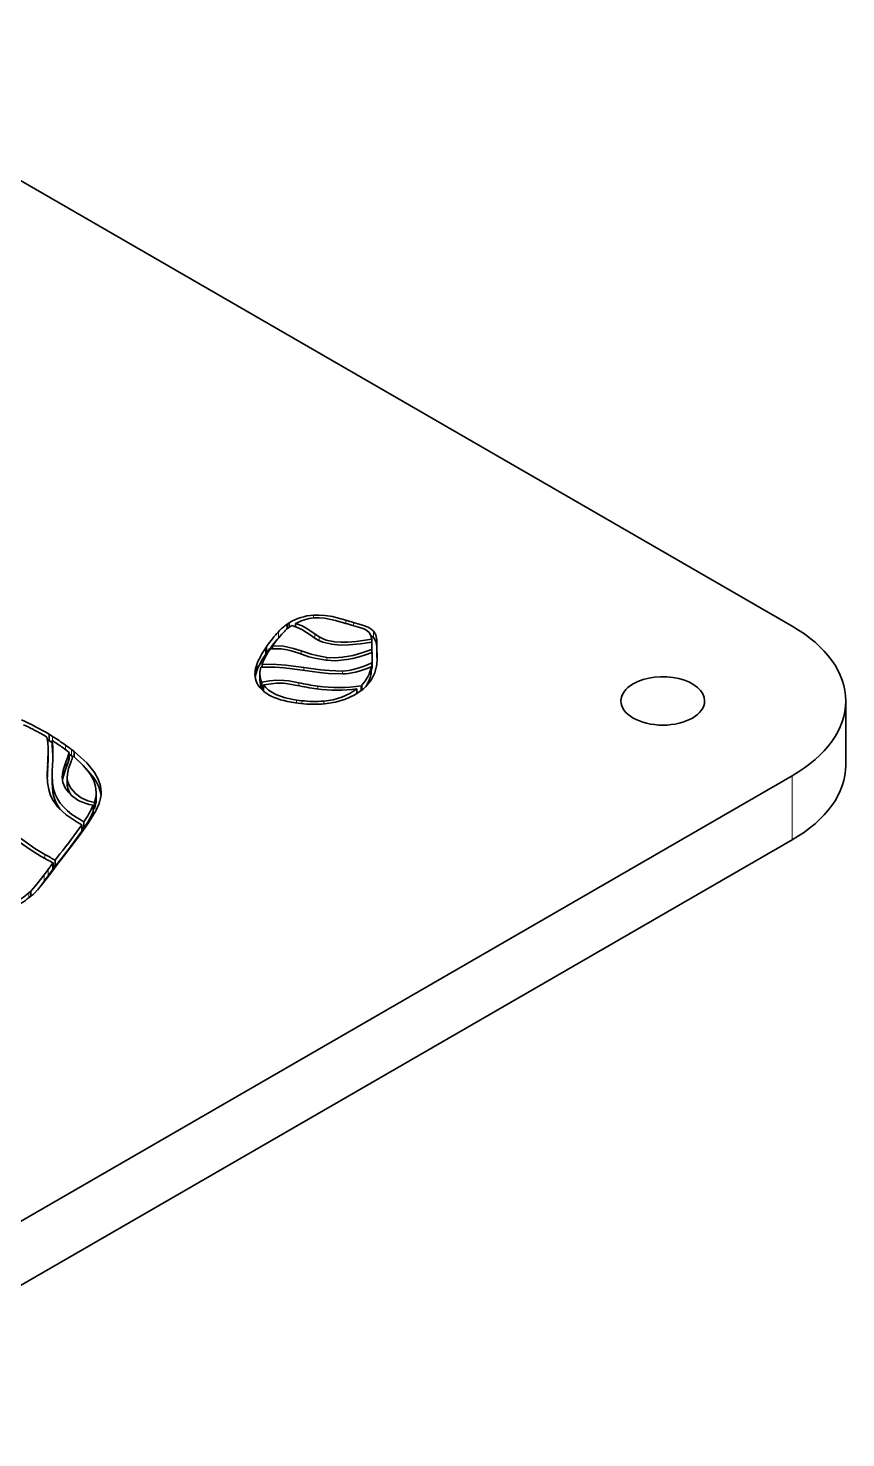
# Model space of a CAD drawing. Extents: x 317 to 941, y 143 to 776.
# Drawn here: x 792.7 to 824, y 720.5 to 774.4 of the extents above; entities that cross this region are included whole.
import ezdxf

# ---------------------------------------------------------------- set-up
doc = ezdxf.new("R2010")
doc.units = 0

msp = doc.modelspace()

# ---------------------------------------------------------------- linework, layer by layer
at = {"color": 7, "lineweight": 35}
for p, q in [((782.344, 774.372), (821.942, 751.51)), ((782.344, 722.932), (821.942, 745.794)), ((782.344, 720.483), (821.942, 743.345))]:
    msp.add_line(p, q, dxfattribs=at)
at = {"color": 7, "lineweight": 13, "ltscale": 0.002739}
msp.add_line((803.63, 751.932), (803.63, 751.822), dxfattribs=at)
at = {"color": 7, "lineweight": 13, "ltscale": 0.006123}
for p, q in [((802.296, 751.3), (802.296, 751.055)), ((801.853, 750.746), (801.853, 750.501)), ((806.056, 750.992), (806.056, 750.747)), ((806.062, 750.596), (806.062, 750.351)), ((794.385, 746.794), (794.385, 746.549)), ((793.47, 746.251), (793.47, 746.006)), ((794.18, 746.355), (794.18, 746.11)), ((794.24, 745.565), (794.24, 745.32)), ((793.489, 742.214), (793.489, 741.969)), ((793.661, 742.44), (793.661, 742.195)), ((793.339, 742.011), (793.339, 741.766))]:
    msp.add_line(p, q, dxfattribs=at)
at = {"color": 7, "lineweight": 35, "ltscale": 0.002282}
msp.add_line((802.704, 751.636), (802.628, 751.586), dxfattribs=at)
at = {"color": 7, "lineweight": 35, "ltscale": 0.004466}
msp.add_line((802.628, 751.586), (802.628, 751.407), dxfattribs=at)
at = {"color": 7, "lineweight": 35, "ltscale": 0.004211}
msp.add_line((802.704, 751.636), (802.704, 751.468), dxfattribs=at)
at = {"color": 7, "lineweight": 35, "ltscale": 0.000952679}
msp.add_line((802.77, 751.515), (802.802, 751.536), dxfattribs=at)
at = {"color": 7, "lineweight": 35, "ltscale": 0.001043}
msp.add_line((802.952, 751.521), (802.914, 751.504), dxfattribs=at)
at = {"color": 7, "lineweight": 35, "ltscale": 0.00307}
msp.add_line((802.953, 751.613), (802.953, 751.49), dxfattribs=at)
at = {"color": 7, "lineweight": 35, "ltscale": 0.004943}
msp.add_line((803.849, 751.106), (803.686, 751.218), dxfattribs=at)
at = {"color": 7, "lineweight": 13, "ltscale": 0.004247}
msp.add_line((803.686, 751.218), (803.686, 751.049), dxfattribs=at)
at = {"color": 7, "lineweight": 13, "ltscale": 0.003078}
msp.add_line((804.874, 751.736), (804.874, 751.613), dxfattribs=at)
at = {"color": 7, "lineweight": 13, "ltscale": 0.00298}
msp.add_line((805.166, 751.653), (805.166, 751.534), dxfattribs=at)
at = {"color": 7, "lineweight": 13, "ltscale": 0.006125}
for p, q in [((805.934, 751.318), (805.934, 751.073)), ((795.329, 745.131), (795.329, 744.886))]:
    msp.add_line(p, q, dxfattribs=at)
at = {"color": 7, "lineweight": 35, "ltscale": 0.001771}
for p, q in [((801.853, 750.746), (801.812, 750.688)), ((801.853, 750.501), (801.812, 750.443))]:
    msp.add_line(p, q, dxfattribs=at)
at = {"color": 7, "lineweight": 35, "ltscale": 0.006123}
for p, q in [((801.812, 750.688), (801.812, 750.443)), ((806.058, 750.719), (806.058, 750.474)), ((805.881, 750.338), (805.881, 750.093)), ((801.441, 749.961), (801.441, 749.716)), ((801.588, 749.683), (801.588, 749.438)), ((805.845, 749.961), (805.845, 749.716)), ((805.872, 750.123), (805.872, 749.878)), ((801.658, 749.368), (801.658, 749.123)), ((801.724, 749.267), (801.724, 749.022)), ((793.524, 747.377), (793.524, 747.132)), ((793.642, 747.14), (793.642, 746.895)), ((793.488, 746.718), (793.488, 746.473)), ((794.292, 746.683), (794.292, 746.438)), ((794.215, 745.745), (794.215, 745.5)), ((795.256, 744.776), (795.256, 744.531)), ((795.304, 744.937), (795.304, 744.692)), ((795.33, 745.157), (795.33, 744.912)), ((795.212, 744.67), (795.212, 744.426)), ((794.775, 743.92), (794.775, 743.675)), ((794.852, 744.031), (794.852, 743.786)), ((793.679, 742.462), (793.679, 742.217))]:
    msp.add_line(p, q, dxfattribs=at)
at = {"color": 7, "lineweight": 35, "ltscale": 0.002643}
msp.add_line((802.069, 750.757), (802.069, 750.651), dxfattribs=at)
at = {"color": 7, "lineweight": 35, "ltscale": 0.000266767}
msp.add_line((802.304, 751.063), (802.296, 751.055), dxfattribs=at)
at = {"color": 7, "lineweight": 35, "ltscale": 0.004938}
msp.add_line((803.542, 751.149), (803.704, 751.036), dxfattribs=at)
at = {"color": 7, "lineweight": 13, "ltscale": 0.003795}
msp.add_line((803.849, 751.106), (803.849, 750.954), dxfattribs=at)
at = {"color": 7, "lineweight": 35, "ltscale": 0.002838}
msp.add_line((805.863, 751.013), (805.863, 750.899), dxfattribs=at)
at = {"color": 7, "lineweight": 35, "ltscale": 0.00166}
msp.add_line((805.871, 750.789), (805.87, 750.722), dxfattribs=at)
at = {"color": 7, "lineweight": 35, "ltscale": 0.001605}
msp.add_line((805.87, 750.722), (805.871, 750.658), dxfattribs=at)
at = {"color": 7, "lineweight": 35, "ltscale": 0.00152}
msp.add_line((805.871, 750.901), (805.871, 750.84), dxfattribs=at)
at = {"color": 7, "lineweight": 35, "ltscale": 0.001293}
msp.add_line((805.871, 750.84), (805.871, 750.789), dxfattribs=at)
at = {"color": 7, "lineweight": 35, "ltscale": 0.004842}
for p, q in [((805.871, 750.84), (805.871, 750.647)), ((805.48, 749.258), (805.48, 749.064))]:
    msp.add_line(p, q, dxfattribs=at)
at = {"color": 7, "lineweight": 13, "ltscale": 0.003265}
msp.add_line((805.871, 750.789), (805.871, 750.658), dxfattribs=at)
at = {"color": 7, "lineweight": 35, "ltscale": 0.001413}
msp.add_line((806.06, 750.935), (806.056, 750.992), dxfattribs=at)
at = {"color": 7, "lineweight": 35, "ltscale": 0.000894423}
msp.add_line((806.058, 750.711), (806.056, 750.747), dxfattribs=at)
at = {"color": 7, "lineweight": 35, "ltscale": 0.001714}
msp.add_line((806.058, 750.719), (806.059, 750.787), dxfattribs=at)
at = {"color": 7, "lineweight": 35, "ltscale": 0.001468}
for p, q in [((806.059, 750.66), (806.058, 750.719)), ((806.059, 750.415), (806.058, 750.474))]:
    msp.add_line(p, q, dxfattribs=at)
at = {"color": 7, "lineweight": 35, "ltscale": 0.002123}
msp.add_line((806.059, 750.787), (806.06, 750.872), dxfattribs=at)
at = {"color": 7, "lineweight": 35, "ltscale": 0.001578}
msp.add_line((806.06, 750.872), (806.06, 750.935), dxfattribs=at)
at = {"color": 7, "lineweight": 35, "ltscale": 0.003275}
msp.add_line((806.06, 750.935), (806.06, 750.804), dxfattribs=at)
at = {"color": 7, "lineweight": 13, "ltscale": 0.003171}
msp.add_line((803.167, 750.566), (803.167, 750.439), dxfattribs=at)
at = {"color": 7, "lineweight": 13, "ltscale": 0.002782}
msp.add_line((804.152, 750.316), (804.152, 750.204), dxfattribs=at)
at = {"color": 7, "lineweight": 35, "ltscale": 0.000869431}
msp.add_line((805.871, 750.658), (805.873, 750.623), dxfattribs=at)
at = {"color": 7, "lineweight": 35, "ltscale": 0.003159}
msp.add_line((805.873, 750.623), (805.873, 750.497), dxfattribs=at)
at = {"color": 7, "lineweight": 35, "ltscale": 0.004019}
msp.add_line((805.877, 750.499), (805.881, 750.338), dxfattribs=at)
at = {"color": 7, "lineweight": 35, "ltscale": 0.001613}
for p, q in [((806.062, 750.596), (806.059, 750.66)), ((806.062, 750.351), (806.059, 750.415))]:
    msp.add_line(p, q, dxfattribs=at)
at = {"color": 7, "lineweight": 35, "ltscale": 0.002892}
msp.add_line((806.067, 750.235), (806.062, 750.351), dxfattribs=at)
at = {"color": 7, "lineweight": 35, "ltscale": 0.002137}
msp.add_line((801.467, 750.043), (801.441, 749.961), dxfattribs=at)
at = {"color": 7, "lineweight": 35, "ltscale": 0.002135}
msp.add_line((801.467, 749.798), (801.441, 749.716), dxfattribs=at)
at = {"color": 7, "lineweight": 35, "ltscale": 0.006125}
for p, q in [((801.467, 750.043), (801.467, 749.798)), ((805.87, 750.104), (805.87, 749.859)), ((793.641, 745.806), (793.641, 745.561)), ((795.295, 744.938), (795.295, 744.693)), ((793.76, 742.567), (793.76, 742.322))]:
    msp.add_line(p, q, dxfattribs=at)
at = {"color": 7, "lineweight": 35, "ltscale": 0.000124525}
msp.add_line((801.627, 749.943), (801.628, 749.948), dxfattribs=at)
at = {"color": 7, "lineweight": 35, "ltscale": 0.002689}
msp.add_line((801.668, 750.057), (801.668, 749.949), dxfattribs=at)
at = {"color": 7, "lineweight": 13, "ltscale": 0.002806}
msp.add_line((803.262, 749.93), (803.262, 749.818), dxfattribs=at)
at = {"color": 7, "lineweight": 13, "ltscale": 0.002716}
msp.add_line((804.744, 749.795), (804.744, 749.686), dxfattribs=at)
at = {"color": 7, "lineweight": 35, "ltscale": 0.000671014}
msp.add_line((805.87, 749.859), (805.845, 749.848), dxfattribs=at)
at = {"color": 7, "lineweight": 35, "ltscale": 0.000497427}
msp.add_line((805.872, 750.123), (805.87, 750.104), dxfattribs=at)
at = {"color": 7, "lineweight": 35, "ltscale": 0.000498944}
msp.add_line((805.872, 749.878), (805.87, 749.859), dxfattribs=at)
at = {"color": 7, "lineweight": 35, "ltscale": 0.001694}
msp.add_line((806.052, 750.05), (806.06, 750.117), dxfattribs=at)
at = {"color": 7, "lineweight": 35, "ltscale": 0.001474}
msp.add_line((801.482, 749.325), (801.511, 749.273), dxfattribs=at)
at = {"color": 7, "lineweight": 35, "ltscale": 0.001688}
msp.add_line((801.724, 749.136), (801.658, 749.123), dxfattribs=at)
at = {"color": 7, "lineweight": 13, "ltscale": 0.002885}
msp.add_line((803.076, 749.348), (803.076, 749.232), dxfattribs=at)
at = {"color": 7, "lineweight": 13, "ltscale": 0.002783}
msp.add_line((803.799, 749.22), (803.799, 749.108), dxfattribs=at)
at = {"color": 7, "lineweight": 35, "ltscale": 0.004402}
msp.add_line((805.299, 749.113), (805.299, 748.937), dxfattribs=at)
at = {"color": 7, "lineweight": 35, "ltscale": 0.000816328}
msp.add_line((805.48, 749.258), (805.455, 749.236), dxfattribs=at)
at = {"color": 7, "lineweight": 35, "ltscale": 0.004776}
msp.add_line((805.455, 749.236), (805.455, 749.045), dxfattribs=at)
at = {"color": 7, "lineweight": 35, "ltscale": 0.002776}
msp.add_line((805.532, 749.106), (805.616, 749.179), dxfattribs=at)
at = {"color": 7, "lineweight": 35, "ltscale": 0.000861068}
msp.add_line((805.616, 749.179), (805.641, 749.202), dxfattribs=at)
at = {"color": 7, "lineweight": 35, "ltscale": 0.0054}
msp.add_line((802.944, 748.581), (803.158, 748.555), dxfattribs=at)
at = {"color": 7, "lineweight": 35, "ltscale": 0.005176}
msp.add_line((803.192, 748.661), (802.986, 748.687), dxfattribs=at)
at = {"color": 7, "lineweight": 13, "ltscale": 0.002789}
msp.add_line((802.986, 748.687), (802.986, 748.575), dxfattribs=at)
at = {"color": 7, "lineweight": 13, "ltscale": 0.002759}
msp.add_line((803.192, 748.661), (803.192, 748.551), dxfattribs=at)
at = {"color": 7, "lineweight": 13, "ltscale": 0.002747}
msp.add_line((804.025, 748.646), (804.025, 748.536), dxfattribs=at)
at = {"color": 7, "lineweight": 35, "ltscale": 0.001491}
msp.add_line((805.359, 748.976), (805.3, 748.968), dxfattribs=at)
at = {"color": 7, "lineweight": 35, "ltscale": 0.061237}
msp.add_line((823.993, 746.203), (823.993, 748.652), dxfattribs=at)
at = {"color": 7, "lineweight": 35, "ltscale": 0.004415}
msp.add_line((793.236, 747.392), (793.388, 747.302), dxfattribs=at)
at = {"color": 7, "lineweight": 35, "ltscale": 0.00156}
msp.add_line((793.388, 747.302), (793.441, 747.269), dxfattribs=at)
at = {"color": 7, "lineweight": 35, "ltscale": 0.001941}
msp.add_line((793.524, 747.132), (793.458, 747.172), dxfattribs=at)
at = {"color": 7, "lineweight": 35, "ltscale": 0.003822}
msp.add_line((793.655, 747.297), (793.524, 747.377), dxfattribs=at)
at = {"color": 7, "lineweight": 35, "ltscale": 0.003454}
msp.add_line((793.642, 747.059), (793.524, 747.132), dxfattribs=at)
at = {"color": 7, "lineweight": 13, "ltscale": 0.004123}
msp.add_line((793.655, 747.297), (793.655, 747.132), dxfattribs=at)
at = {"color": 7, "lineweight": 13, "ltscale": 0.00437}
msp.add_line((794.15, 746.968), (794.15, 746.793), dxfattribs=at)
at = {"color": 7, "lineweight": 35, "ltscale": 0.001838}
msp.add_line((794.235, 746.729), (794.292, 746.683), dxfattribs=at)
at = {"color": 7, "lineweight": 35, "ltscale": 0.002907}
msp.add_line((794.385, 746.549), (794.293, 746.619), dxfattribs=at)
at = {"color": 7, "lineweight": 35, "ltscale": 0.003148}
msp.add_line((794.485, 746.716), (794.385, 746.794), dxfattribs=at)
at = {"color": 7, "lineweight": 35, "ltscale": 0.001336}
msp.add_line((794.427, 746.516), (794.385, 746.549), dxfattribs=at)
at = {"color": 7, "lineweight": 35, "ltscale": 0.004968}
msp.add_line((794.485, 746.716), (794.485, 746.517), dxfattribs=at)
at = {"color": 7, "lineweight": 13, "ltscale": 0.061238}
msp.add_line((821.942, 745.794), (821.942, 743.345), dxfattribs=at)
at = {"color": 7, "lineweight": 35, "ltscale": 0.004157}
msp.add_line((795.295, 744.938), (795.256, 744.776), dxfattribs=at)
at = {"color": 7, "lineweight": 35, "ltscale": 0.00023874}
msp.add_line((795.304, 744.937), (795.295, 744.938), dxfattribs=at)
at = {"color": 7, "lineweight": 35, "ltscale": 0.000654666}
msp.add_line((795.33, 745.157), (795.329, 745.131), dxfattribs=at)
at = {"color": 7, "lineweight": 35, "ltscale": 0.000656192}
msp.add_line((795.33, 744.912), (795.329, 744.886), dxfattribs=at)
at = {"color": 7, "lineweight": 35, "ltscale": 0.002271}
msp.add_line((795.434, 744.728), (795.456, 744.816), dxfattribs=at)
at = {"color": 7, "lineweight": 35, "ltscale": 0.000215587}
msp.add_line((795.456, 744.816), (795.465, 744.816), dxfattribs=at)
at = {"color": 7, "lineweight": 35, "ltscale": 0.001353}
msp.add_line((795.465, 744.816), (795.478, 744.868), dxfattribs=at)
at = {"color": 7, "lineweight": 35, "ltscale": 0.00076454}
msp.add_line((795.517, 745.129), (795.517, 745.16), dxfattribs=at)
at = {"color": 7, "lineweight": 35, "ltscale": 0.001114}
msp.add_line((795.256, 744.531), (795.212, 744.538), dxfattribs=at)
at = {"color": 7, "lineweight": 35, "ltscale": 0.004155}
msp.add_line((795.295, 744.693), (795.256, 744.531), dxfattribs=at)
at = {"color": 7, "lineweight": 35, "ltscale": 0.000238628}
msp.add_line((795.304, 744.692), (795.295, 744.693), dxfattribs=at)
at = {"color": 7, "lineweight": 35, "ltscale": 0.00489}
msp.add_line((794.603, 744.013), (794.775, 743.92), dxfattribs=at)
at = {"color": 7, "lineweight": 35, "ltscale": 0.002185}
msp.add_line((794.852, 743.786), (794.775, 743.828), dxfattribs=at)
at = {"color": 7, "lineweight": 35, "ltscale": 0.001874}
msp.add_line((794.964, 743.898), (795.007, 743.96), dxfattribs=at)
at = {"color": 7, "lineweight": 13, "ltscale": 0.00381}
msp.add_line((793.362, 742.785), (793.362, 742.633), dxfattribs=at)
at = {"color": 7, "lineweight": 35, "ltscale": 0.007421}
msp.add_line((793.941, 742.802), (793.76, 742.567), dxfattribs=at)
at = {"color": 7, "lineweight": 35, "ltscale": 0.011459}
msp.add_line((793.833, 742.396), (794.113, 742.758), dxfattribs=at)
at = {"color": 7, "lineweight": 35, "ltscale": 0.006309}
for p, q in [((793.489, 742.214), (793.339, 742.011)), ((793.489, 741.969), (793.339, 741.766))]:
    msp.add_line(p, q, dxfattribs=at)
at = {"color": 7, "lineweight": 35, "ltscale": 0.007108}
for p, q in [((793.661, 742.44), (793.489, 742.214)), ((793.661, 742.195), (793.489, 741.969))]:
    msp.add_line(p, q, dxfattribs=at)
at = {"color": 7, "lineweight": 35, "ltscale": 0.006287}
msp.add_line((793.512, 741.968), (793.662, 742.17), dxfattribs=at)
at = {"color": 7, "lineweight": 35, "ltscale": 0.000702876}
for p, q in [((793.679, 742.462), (793.661, 742.44)), ((793.679, 742.217), (793.661, 742.195))]:
    msp.add_line(p, q, dxfattribs=at)
at = {"color": 7, "lineweight": 35, "ltscale": 0.007068}
msp.add_line((793.662, 742.17), (793.833, 742.396), dxfattribs=at)
at = {"color": 7, "lineweight": 35, "ltscale": 0.002304}
msp.add_line((793.76, 742.322), (793.679, 742.366), dxfattribs=at)
at = {"color": 7, "lineweight": 35, "ltscale": 0.007422}
msp.add_line((793.941, 742.557), (793.76, 742.322), dxfattribs=at)
at = {"color": 7, "lineweight": 35, "ltscale": 0.002305}
msp.add_line((792.824, 741.38), (792.754, 741.319), dxfattribs=at)
at = {"color": 7, "lineweight": 13, "ltscale": 0.00471}
msp.add_line((792.754, 741.319), (792.754, 741.131), dxfattribs=at)
at = {"color": 7, "lineweight": 35, "ltscale": 0.004855}
msp.add_line((792.824, 741.38), (792.824, 741.186), dxfattribs=at)
at = {"color": 7, "lineweight": 35, "ltscale": 0.002423}
msp.add_line((792.911, 741.258), (792.984, 741.323), dxfattribs=at)
at = {"color": 7, "lineweight": 35}
for points in [[(804.874, 751.736), (804.541, 751.835), (804.363, 751.877), (804.081, 751.922), (803.859, 751.937), (803.63, 751.932)], [(803.654, 751.824), (803.857, 751.828), (804.056, 751.814), (804.475, 751.733), (804.782, 751.641)], [(802.802, 751.536), (803.046, 751.453), (803.194, 751.378), (803.542, 751.149)], [(803.686, 751.218), (803.35, 751.44), (803.199, 751.52), (802.953, 751.613)], [(805.088, 751.555), (805.441, 751.453), (805.595, 751.391), (805.691, 751.334), (805.767, 751.268)], [(805.934, 751.318), (805.843, 751.399), (805.729, 751.467), (805.552, 751.541), (805.166, 751.653)], [(805.767, 751.268), (805.831, 751.159), (805.863, 751.013)], [(806.056, 750.992), (806.018, 751.178), (805.934, 751.318)], [(803.167, 750.566), (802.877, 750.661), (802.489, 750.742), (802.069, 750.757)], [(803.704, 751.036), (803.841, 750.958), (803.992, 750.896), (804.331, 750.817), (804.652, 750.789), (804.989, 750.792), (805.438, 750.833), (805.871, 750.901)], [(805.863, 751.013), (805.268, 750.924), (804.937, 750.9), (804.688, 750.898), (804.448, 750.914), (804.119, 750.979), (803.975, 751.034), (803.849, 751.106)], [(806.056, 750.747), (806.018, 750.933), (805.934, 751.073)], [(801.986, 750.646), (802.402, 750.644), (802.634, 750.606), (802.78, 750.568), (803.07, 750.473)], [(803.07, 750.473), (803.461, 750.345), (803.693, 750.285), (804.109, 750.21)], [(804.152, 750.316), (803.76, 750.387), (803.541, 750.444), (803.167, 750.566)], [(805.873, 750.623), (805.529, 750.5), (805.147, 750.393), (804.746, 750.32), (804.445, 750.299), (804.152, 750.316)], [(801.628, 749.948), (802.168, 749.944), (802.517, 749.916), (803.216, 749.825)], [(803.262, 749.93), (802.575, 750.02), (802.219, 750.049), (801.668, 750.057)], [(803.216, 749.825), (803.872, 749.737), (804.213, 749.705), (804.747, 749.686)], [(804.744, 749.795), (804.232, 749.813), (803.901, 749.844), (803.262, 749.93)], [(805.641, 749.202), (805.842, 749.448), (805.979, 749.729), (806.052, 750.05)], [(803.076, 749.348), (802.698, 749.418), (802.513, 749.439), (802.215, 749.443), (801.958, 749.419), (801.658, 749.368)], [(801.724, 749.267), (802.22, 749.335), (802.486, 749.331), (802.654, 749.312), (803.013, 749.245)], [(802.986, 748.687), (802.553, 748.772), (802.196, 748.899), (801.919, 749.065), (801.811, 749.161), (801.724, 749.267)], [(805.299, 749.113), (805.025, 748.937), (804.717, 748.799), (804.382, 748.7), (804.025, 748.646)], [(804.053, 748.538), (804.473, 748.603), (804.866, 748.722), (805.222, 748.891), (805.532, 749.106)], [(794.44, 746.555), (794.828, 746.189), (794.981, 746.01), (795.106, 745.835), (795.23, 745.605), (795.305, 745.379), (795.33, 745.157)], [(795.517, 745.16), (795.489, 745.408), (795.404, 745.659), (795.261, 745.915), (795.127, 746.097), (794.965, 746.281), (794.744, 746.496), (794.485, 746.716)], [(794.18, 746.355), (794.084, 746.081), (794.049, 745.946), (794.027, 745.745)], [(794.18, 746.11), (794.07, 745.786), (794.036, 745.627)], [(794.215, 745.745), (794.237, 745.936), (794.271, 746.066), (794.365, 746.332)], [(795.51, 745.037), (795.479, 745.204), (795.422, 745.372), (795.339, 745.543), (795.23, 745.715), (794.935, 746.068)], [(793.453, 745.808), (793.465, 745.538), (793.509, 745.272), (793.568, 745.081), (793.656, 744.891), (793.864, 744.594), (794.174, 744.301), (794.603, 744.013)], [(794.852, 744.031), (794.4, 744.313), (794.223, 744.455), (794.074, 744.599), (793.953, 744.743), (793.855, 744.89), (793.76, 745.084), (793.697, 745.281), (793.653, 745.54), (793.641, 745.806)], [(793.954, 744.497), (793.842, 744.668), (793.759, 744.841), (793.687, 745.076), (793.651, 745.316), (793.641, 745.561)], [(794.054, 745.547), (794.103, 745.413), (794.17, 745.288), (794.266, 745.159), (794.38, 745.042), (794.627, 744.863)], [(795.256, 744.776), (795.003, 744.836), (794.755, 744.949), (794.532, 745.111), (794.354, 745.317), (794.288, 745.436), (794.24, 745.565)], [(791.438, 744.661), (791.468, 744.41), (791.566, 744.147), (791.741, 743.872), (792.005, 743.58), (792.231, 743.38), (792.502, 743.172), (792.834, 742.947), (793.222, 742.712)], [(793.362, 742.785), (792.981, 743.017), (792.655, 743.238), (792.398, 743.436), (792.184, 743.626), (791.928, 743.907), (791.758, 744.174), (791.664, 744.427), (791.635, 744.669)], [(795.007, 743.96), (795.216, 744.284), (795.314, 744.458), (795.434, 744.728)], [(794.113, 742.758), (794.69, 743.514), (794.964, 743.898)], [(793.339, 742.011), (793.008, 741.581), (792.824, 741.38)], [(792.984, 741.323), (793.174, 741.53), (793.512, 741.968)]]:
    msp.add_lwpolyline(points, dxfattribs=at)
for centre, radius, start, end in [((803.774, 749.879), 2.058, 93.998, 121.3332), ((803.806, 750.059), 1.772, 94.9377, 118.7728), ((806.798, 747.237), 6.063, 137.9346, 144.6451), ((806.847, 747.332), 5.879, 138.2149, 144.3726), ((803.671, 750.042), 1.863, 124.0434, 137.5406), ((803.711, 750.119), 1.683, 123.9803, 137.8216), ((806.279, 756.384), 4.974, 252.4778, 256.146), ((806.475, 756.882), 5.39, 252.7222, 255.9489), ((804.294, 748.938), 3.036, 144.8228, 158.6605), ((806.798, 746.992), 6.063, 137.9346, 144.6451), ((805.517, 750.693), 0.564, 42.3431, 56.4705), ((804.294, 748.693), 3.036, 144.8228, 158.6605), ((804.401, 748.956), 2.947, 145.0326, 158.074), ((803.554, 750.329), 2.327, 354.9236, 0.2135), ((803.473, 750.344), 2.597, 354.9924, 0.2027), ((801.718, 750.337), 4.351, 0.2137, 3.4128), ((802.405, 749.67), 1.007, 163.2143, 179.4651), ((802.179, 749.675), 0.781, 179.6783, 206.6623), ((802.491, 749.407), 1.094, 163.5935, 171.993), ((802.523, 749.674), 0.936, 163.3311, 179.469), ((802.306, 749.678), 0.719, 179.6344, 205.5929), ((804.579, 750.169), 1.282, 314.6577, 350.6424), ((804.535, 749.941), 1.328, 325.8329, 350.2313), ((803.554, 750.084), 2.327, 354.9236, 0.2135), ((802.306, 749.433), 0.719, 179.6344, 205.5929), ((805.212, 759.469), 10.457, 257.8637, 261.9888), ((805.262, 759.526), 10.41, 257.8781, 261.9173), ((804.525, 754.948), 5.885, 262.4788, 277.5622), ((804.574, 754.728), 5.562, 261.9888, 279.1155), ((803.696, 753.267), 4.743, 263.4861, 274.3186), ((803.695, 753.026), 4.393, 263.4279, 274.3139), ((788.432, 738.905), 9.885, 58.9915, 65.9011), ((788.701, 739.313), 9.265, 60.6943, 65.4366), ((790.57, 746.748), 2.919, 359.3995, 10.2897), ((789.846, 746.665), 3.825, 359.6892, 7.1312), ((788.6, 739.139), 9.457, 55.1477, 57.7798), ((788.63, 739.193), 9.535, 54.6296, 58.2026), ((789.432, 740.48), 7.881, 52.4494, 54.5367), ((790.052, 741.182), 7.09, 52.326, 54.6937), ((786.028, 746.783), 7.461, 355.9141, 359.4973), ((786.028, 746.538), 7.461, 355.9141, 359.4973), ((790.035, 746.435), 3.636, 1.389, 7.2552), ((786.894, 746.672), 6.778, 356.4117, 359.7656), ((790.122, 747.928), 4.353, 338.8169, 343.3849), ((790.122, 747.683), 4.353, 338.8169, 343.3849), ((789.057, 748.244), 5.641, 340.1893, 342.584), ((800.795, 745.73), 7.343, 175.9315, 179.3951), ((803.87, 745.329), 10.421, 176.2744, 178.0184), ((800.877, 745.731), 7.237, 175.9041, 179.3997), ((794.748, 745.742), 0.721, 179.7393, 195.6928), ((794.868, 745.741), 0.653, 179.6749, 195.6736), ((794.868, 745.496), 0.653, 179.6749, 195.6736), ((795.111, 745.573), 0.907, 196.1753, 214.8319), ((795.408, 746.257), 1.598, 240.7316, 262.9393), ((794.244, 745.172), 1.086, 347.4893, 357.8179), ((794.244, 744.927), 1.086, 347.4893, 357.8179), ((794.351, 745.171), 1.167, 344.9853, 357.9644), ((791.793, 746.185), 3.741, 324.8405, 336.1037), ((791.793, 745.941), 3.741, 324.8405, 336.1037), ((774.689, 758.067), 24.569, 321.5904, 324.8417), ((774.689, 757.822), 24.569, 321.5904, 324.8417), ((800.008, 754.576), 13.668, 240.2303, 242.4131), ((799.947, 754.348), 13.306, 240.3371, 242.2913), ((785.666, 747.285), 9.452, 321.6798, 324.2737), ((789.54, 745.131), 4.987, 301.8409, 310.1436), ((789.516, 745.3), 5.279, 301.8999, 310.0321)]:
    msp.add_arc(centre, radius, start, end, dxfattribs=at)
for centre, major_axis, ratio, start_param, end_param in [((816.993, 748.652), (7, 0), 0.57735, 6.283185, 7.068583), ((815.103, 766.078), (-11.744, -15.574), 0.267388, 0.149327, 0.396342), ((807.169, 752.067), (2.846, 2.119), 0.288189, 3.516358, 4.038139), ((816.636, 763.419), (-12.451, -13.554), 0.177759, 0.164454, 0.362076), ((816.993, 748.652), (1.6, 0), 0.57735, 0, 2.356194), ((806.456, 751.122), (5.017, 1.692), 0.388583, 3.225153, 3.471264), ((816.993, 748.652), (1.6, 0), 0.57735, 2.356194, 3.141593), ((806.858, 751.205), (5.414, 1.78), 0.368489, 3.459902, 3.791238), ((816.993, 748.652), (1.6, 0), 0.57735, 3.141593, 6.283185), ((816.993, 748.652), (7, 0), 0.57735, 5.497787, 6.283185), ((816.993, 746.203), (7, 0), 0.57735, 5.497787, 6.283185)]:
    msp.add_ellipse(centre, major_axis=major_axis, ratio=ratio, start_param=start_param, end_param=end_param, dxfattribs=at)

doc.saveas('drawing.dxf')
